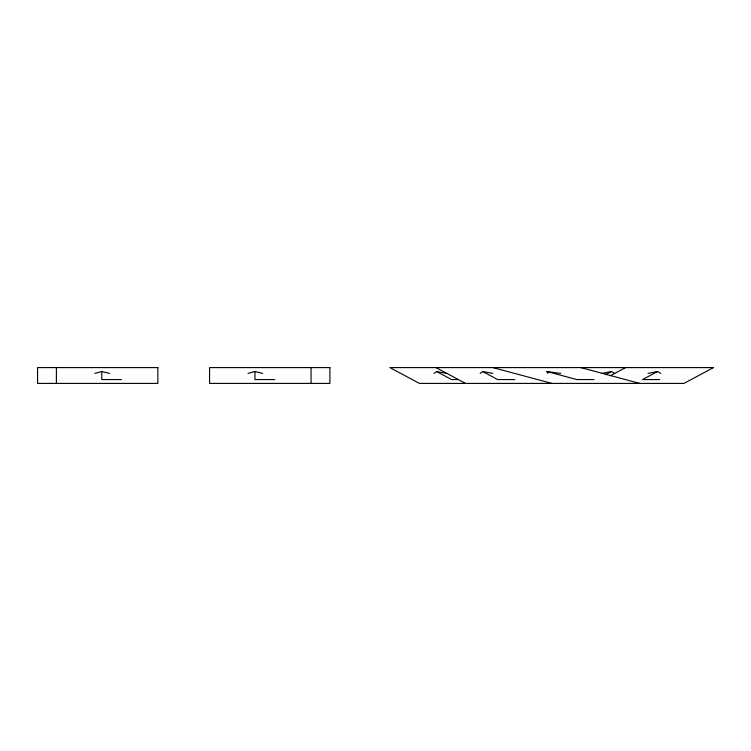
<?xml version="1.0" encoding="UTF-8"?>
<svg xmlns="http://www.w3.org/2000/svg" width="751" height="751" viewBox="0 0 751 751"><rect width="100%" height="100%" fill="white"/><g stroke="black" fill="none" stroke-linecap="round" stroke-linejoin="round"><path stroke-width="1.13" d="M434.078 373.416L436.547 371.51L446.807 373.416M480.161 373.416L482.64 371.51L492.891 373.416M605.475 374.74L611.483 371.51L614.656 373.416M610.319 375.772L625.574 367.596M660.739 373.416L657.576 371.51L642.537 379.574L659.697 379.574M94.833 373.416L101.779 371.51L109.533 373.416M248.018 373.416L254.965 371.51L262.719 373.416M601.927 373.416L611.483 371.51M648.01 373.416L657.576 371.51M121.596 379.574L101.779 379.574L101.779 371.51M274.782 379.574L254.965 379.574L254.965 371.51M458.448 379.574L451.586 379.574L436.547 371.51M514.829 379.574L497.669 379.574L482.64 371.51M594.05 379.574L576.89 379.574L546.822 371.51L547.892 373.416M546.822 371.51L560.622 373.416M580.786 367.596L639.749 383.404M492.9 367.596L551.872 383.404M436.021 367.596L465.507 383.404M311.055 367.596L311.055 383.404M56.391 367.596L56.391 383.404M713.45 367.596L683.964 383.404L419.415 383.404L389.938 367.596L713.45 367.596M157.87 367.596L37.55 367.596L37.55 383.404L157.87 383.404L157.87 367.596M329.896 367.596L209.576 367.596L209.576 383.404L329.896 383.404L329.896 367.596"/></g></svg>
